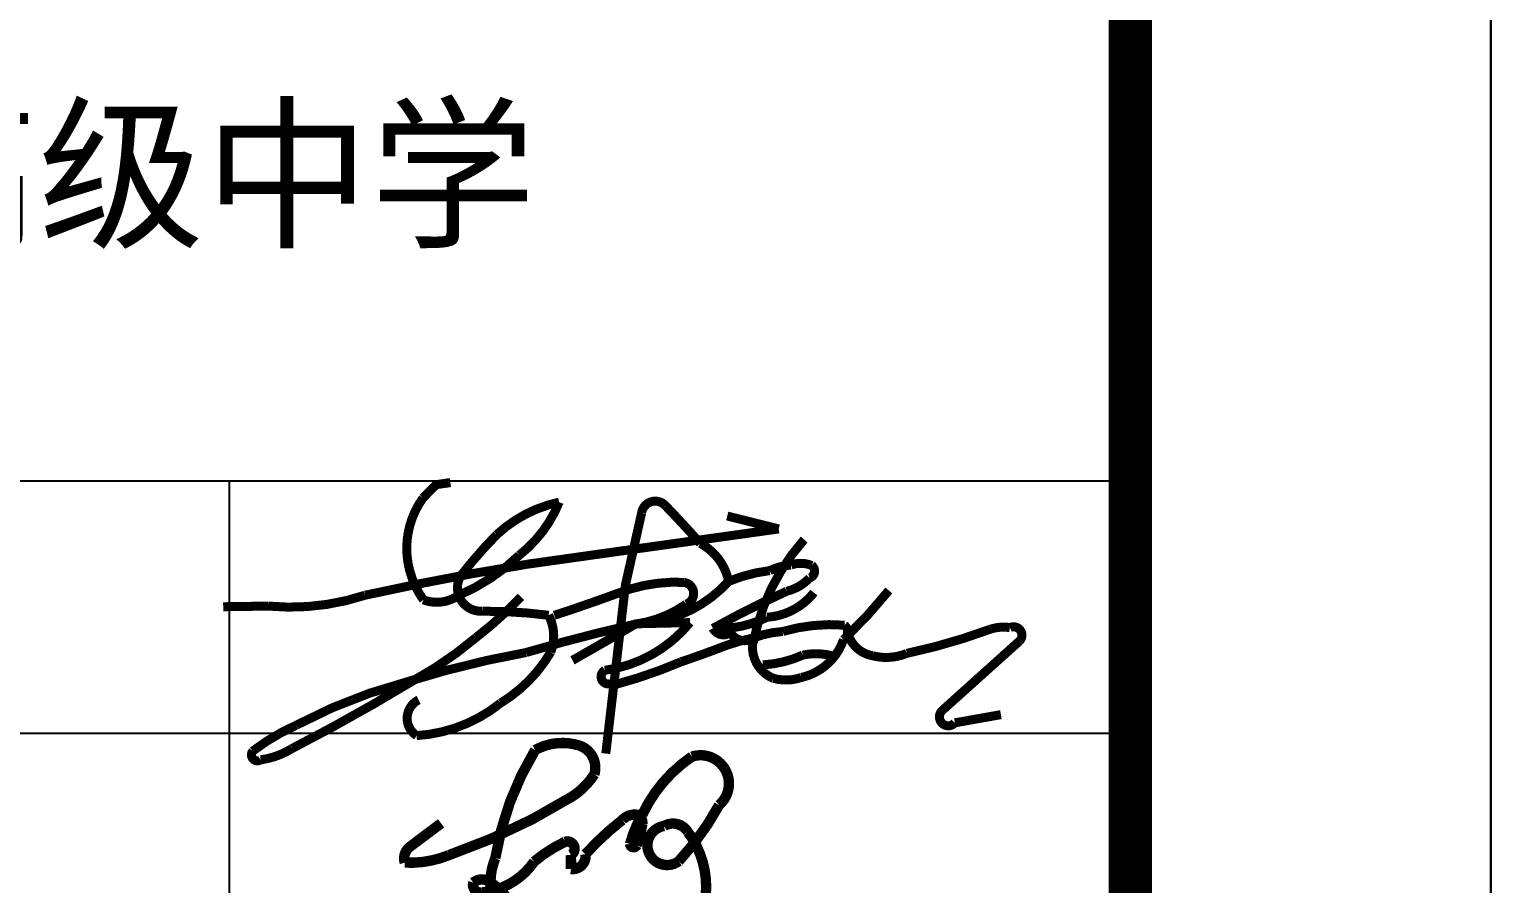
# Model space of a CAD drawing. Extents: x 0 to 2037025, y -2738621 to 0.
# Drawn here: x 998181 to 1000208, y -1558082 to -1556896 of the extents above; entities that cross this region are included whole.
import ezdxf

# ---------------------------------------------------------------- set-up
doc = ezdxf.new("R2010")
doc.units = 0
doc.header["$LTSCALE"] = 10
doc.header["$MEASUREMENT"] = 0
doc.layers.add('图框', color=142, linetype='Continuous')
doc.layers.add('批量导出图层', color=1, linetype='Continuous')
doc.styles.add('图框字型一', font='')
doc.styles.get('图框字型一').set_extended_font_data('SimSun')

# ---------------------------------------------------------------- blocks, each defined once
blk = doc.blocks.new('图框A1')
at = {"layer": '图框'}
for p, q in [((76100, 12000), (83100, 12000)), ((80600, 12000), (80600, 7100)), ((76100, 11300), (83100, 11300))]:
    blk.add_line(p, q, dxfattribs=at)
blk.add_lwpolyline([(0, 0), (84100, 0), (84100, 59400), (0, 59400)], close=True, dxfattribs=at)
at = {"layer": '图框', "const_width": 120}
blk.add_lwpolyline([(2500, 1000), (83100, 1000), (83100, 58400), (2500, 58400)], close=True, dxfattribs=at)
blk = doc.blocks.new('A$C30BB0D04')
at = {"const_width": 36}
for points in [[(146.1, 741.9), (38.1, 660.7, 0.314723), (20.2, 605.7, 0.108902), (172.9, 631.5, 0.055449), (600.1, 834.5, 0.108747), (677.5, 911.7, 0.4231), (621.7, 1012.7, 0.201954), (472.4, 996.1, 0.096963), (334, 620.7, 0.257393), (359.1, 406.9, 0.065958), (399.2, 364.2, 0.270252), (399.3, 433.4, 0.17984), (317.5, 536.6, 0.358759), (258.1, 536.6, 0.555126), (287.4, 502.2, 0.221994), (468.9, 609.2, -0.065923), (576, 677.9, -0.897326), (596.4, 631.9, -0.011937), (596.4, 583.3, 0.493453), (647, 635.1, -0.044453), (774.4, 753.3, -0.282672), (833, 770.2, 2.092154)], [(833, 770.2, -0.222135), (844.3, 740.4, -0.043445), (824.7, 665.3, -0.722171), (801.4, 670.2, -0.068884), (843.9, 771.9, -0.134556), (1015.9, 973.4, -0.816391), (1110.4, 805.2, -0.063114), (970.3, 610.5, -1.277593), (919.8, 732.8, -0.407738), (1001.9, 712.4, -0.362658), (980.3, 304.8, -0.091959), (666.5, 23.7, -0.748849), (610.3, 73.8, 4.021847)]]:
    blk.add_lwpolyline(points, format="xyb", dxfattribs=at)
blk = doc.blocks.new('A$C16A05140')
at = {"layer": '图框'}
for p, q in [((-7000, 4900), (0, 4900)), ((-7000, 4900), (0, 4900)), ((-2500, 4900), (-2500, 0)), ((-2500, 4900), (-2500, 0)), ((-7000, 4200), (0, 4200)), ((-7000, 4200), (0, 4200))]:
    blk.add_line(p, q, dxfattribs=at)
at = {"layer": '图框', "const_width": 25}
for points in [[(-1886.5, 4895.5), (-1926.1, 4889.8), (-1962.7, 4852.5, 0.22492), (-1999.5, 4651.2, 0.089208), (-1961.4, 4570.1, 0.24443), (-1864.2, 4582.2, 0.091097), (-1695.2, 4694.2, 0.131282), (-1584.7, 4841.2, 0.13551), (-1758.2, 4750.9, 0.029009), (-1857.8, 4636.9, 0.608851), (-1796.4, 4538.7, -0.03248), (-1614, 4527.4, -0.213015), (-1608.1, 4425.1, -0.124118), (-1747.7, 4283.5, -0.15478), (-1980.2, 4193.5, -0.58611), (-1974.6, 4292.6, 0.589443)], [(-1886.5, 4895.5), (-1926.1, 4889.8), (-1962.7, 4852.5, 0.22492), (-1999.5, 4651.2, 0.089208), (-1961.4, 4570.1, 0.24443), (-1864.2, 4582.2, 0.091097), (-1695.2, 4694.2, 0.131282), (-1584.7, 4841.2, 0.13551), (-1758.2, 4750.9, 0.029009), (-1857.8, 4636.9, 0.608851), (-1796.4, 4538.7, -0.03248), (-1614, 4527.4, -0.213015), (-1608.1, 4425.1, -0.124118), (-1747.7, 4283.5, -0.15478), (-1980.2, 4193.5, -0.58611), (-1974.6, 4292.6, 0.589443)], [(-2435, 4150.5, -0.058744), (-2314.3, 4222.4, -0.058239), (-2003.6, 4343.7, -0.031316), (-1676.4, 4424.1, -0.016771), (-1373.3, 4502.8, 0.203329), (-1114.6, 4621.4, 0.224579), (-1193.2, 4726.8, 0.012629), (-1289.5, 4831.1, 0.645975), (-1356.1, 4810.7), (-1400.9, 4611.2), (-1455.4, 4143.7)], [(-2435, 4150.5, -0.058744), (-2314.3, 4222.4, -0.058239), (-2003.6, 4343.7, -0.031316), (-1676.4, 4424.1, -0.016771), (-1373.3, 4502.8, 0.203329), (-1114.6, 4621.4, 0.224579), (-1193.2, 4726.8, 0.012629), (-1289.5, 4831.1, 0.645975), (-1356.1, 4810.7), (-1400.9, 4611.2), (-1455.4, 4143.7)], [(-2516.9, 4551.1), (-2390.9, 4552.8, 0.103185), (-2123.1, 4583, -0.014058), (-1672.8, 4669.1, -0.000424), (-975.5, 4766.9), (-1118.5, 4802.8)], [(-2516.9, 4551.1), (-2390.9, 4552.8, 0.103185), (-2123.1, 4583, -0.014058), (-1672.8, 4669.1, -0.000424), (-975.5, 4766.9), (-1118.5, 4802.8)], [(-904.9, 4737.5, 0.135444), (-1046.4, 4450.3, -6.205221)], [(-904.9, 4737.5, 0.135444), (-1046.4, 4450.3, -6.205221)], [(-1114.6, 4621.4, -0.068714), (-1000.6, 4651.3, -0.098437), (-941.6, 4666.7, -0.188475), (-883.9, 4665.4, -0.62297), (-890.2, 4631, -0.149307), (-953.7, 4593.9, 0.019904), (-1158, 4491.1, 0.891704)], [(-1114.6, 4621.4, -0.068714), (-1000.6, 4651.3, -0.098437), (-941.6, 4666.7, -0.188475), (-883.9, 4665.4, -0.62297), (-890.2, 4631, -0.149307), (-953.7, 4593.9, 0.019904), (-1158, 4491.1, 0.891704)], [(-1598.4, 4527.2, 0.009436), (-1421, 4588.7, -0.10519), (-1238.7, 4618.7, -0.790138), (-1232.6, 4558.2, -0.119098), (-1373.3, 4502.8, -0.004707), (-1547.7, 4402.5), (-1544.4, 4404.1), (-1371.6, 4503.8), (-1221.9, 4507.1, -0.191196), (-1458.3, 4374.7, 0.949358), (-1439.8, 4338.5, -1.271405)], [(-1598.4, 4527.2, 0.009436), (-1421, 4588.7, -0.10519), (-1238.7, 4618.7, -0.790138), (-1232.6, 4558.2, -0.119098), (-1373.3, 4502.8, -0.004707), (-1547.7, 4402.5), (-1544.4, 4404.1), (-1371.6, 4503.8), (-1221.9, 4507.1, -0.191196), (-1458.3, 4374.7, 0.949358), (-1439.8, 4338.5, -1.271405)], [(-1690.6, 4578.4, -0.039759), (-1815.7, 4465.4, -0.050669), (-1989.7, 4346, -0.017552), (-2325.5, 4157.9, -0.106109), (-2412.9, 4126.3, -0.850645), (-2435, 4150.5, 0.210724)], [(-1690.6, 4578.4, -0.039759), (-1815.7, 4465.4, -0.050669), (-1989.7, 4346, -0.017552), (-2325.5, 4157.9, -0.106109), (-2412.9, 4126.3, -0.850645), (-2435, 4150.5, 0.210724)], [(-1158, 4491.1, 0.131586), (-1008.3, 4521.9, 0.212544), (-877.9, 4590.2, -0.782409)], [(-1158, 4491.1, 0.131586), (-1008.3, 4521.9, 0.212544), (-877.9, 4590.2, -0.782409)], [(-1439.8, 4338.5), (-1430.1, 4334.9, 0.036376), (-1246.3, 4398.3, 0.008217), (-1156.6, 4430.2, -0.045476), (-1044.7, 4465, -0.0731), (-964.4, 4482.4, -0.091502), (-793.2, 4499.9, -0.503619), (-795.9, 4459.6, -0.26044), (-912.8, 4354.8, -0.148189), (-990.8, 4352.4, -0.381208), (-1044.7, 4465, 3.359428)], [(-1439.8, 4338.5), (-1430.1, 4334.9, 0.036376), (-1246.3, 4398.3, 0.008217), (-1156.6, 4430.2, -0.045476), (-1044.7, 4465, -0.0731), (-964.4, 4482.4, -0.091502), (-793.2, 4499.9, -0.503619), (-795.9, 4459.6, -0.26044), (-912.8, 4354.8, -0.148189), (-990.8, 4352.4, -0.381208), (-1044.7, 4465, 3.359428)], [(-1158, 4491.1, 0.466755), (-1109.9, 4479.5, 0.439179), (-1044.7, 4465, -0.175204)], [(-1158, 4491.1, 0.466755), (-1109.9, 4479.5, 0.439179), (-1044.7, 4465, -0.175204)], [(-784.4, 4479.1, 0.293533), (-715.4, 4415.2, 0.163465), (-620.1, 4421.7, 0.036105), (-388.3, 4488.8, -0.120297), (-334.2, 4493.1, -0.827992), (-307.1, 4456.3), (-521.6, 4263.6, 1.055318), (-486.9, 4229), (-359.1, 4251.7)], [(-784.4, 4479.1, 0.293533), (-715.4, 4415.2, 0.163465), (-620.1, 4421.7, 0.036105), (-388.3, 4488.8, -0.120297), (-334.2, 4493.1, -0.827992), (-307.1, 4456.3), (-521.6, 4263.6, 1.055318), (-486.9, 4229), (-359.1, 4251.7)], [(-829.4, 4415.5, 0.112427), (-908.7, 4417, -0.093696), (-1020, 4389.7, -2.142469)], [(-829.4, 4415.5, 0.112427), (-908.7, 4417, -0.093696), (-1020, 4389.7, -2.142469)]]:
    blk.add_lwpolyline(points, format="xyb", dxfattribs=at)
blk.add_lwpolyline([(-795.9, 4459.6), (-726.5, 4530.4), (-670, 4596.2)], dxfattribs=at)
blk.add_lwpolyline([(-795.9, 4459.6), (-726.5, 4530.4), (-670, 4596.2)], dxfattribs=at)
at = {"xscale": 0.7999999999999994, "yscale": 0.7999999999999994, "zscale": 0.7999999999999994}
blk.add_blockref('A$C30BB0D04', (-2029.3, 3356.6), dxfattribs=at)
at = {"layer": '图框', "xscale": 0.7999999999999994, "yscale": 0.7999999999999994, "zscale": 0.7999999999999994}
blk.add_blockref('A$C30BB0D04', (-2029.3, 3356.6), dxfattribs=at)
at = {"layer": '图框', "style": '图框字型一'}
blk.add_text('福建省闽清高级中学', height=337.55, dxfattribs=at).set_placement((-5792.4, 5581.7))

msp = doc.modelspace()

# ---------------------------------------------------------------- linework, layer by layer
at = {"layer": '批量导出图层'}
msp.add_lwpolyline([(958158.5, -1533823.1), (1000208.5, -1533823.1), (1000208.5, -1563523.1), (958158.5, -1563523.1)], close=True, dxfattribs=at)

# ---------------------------------------------------------------- block references
at = {"xscale": 0.5, "yscale": 0.5, "zscale": 0.5}
for name, p in [('图框A1', (958158.5, -1563523.1)), ('A$C16A05140', (999708.5, -1559973.1))]:
    msp.add_blockref(name, p, dxfattribs=at)

doc.saveas('drawing.dxf')
